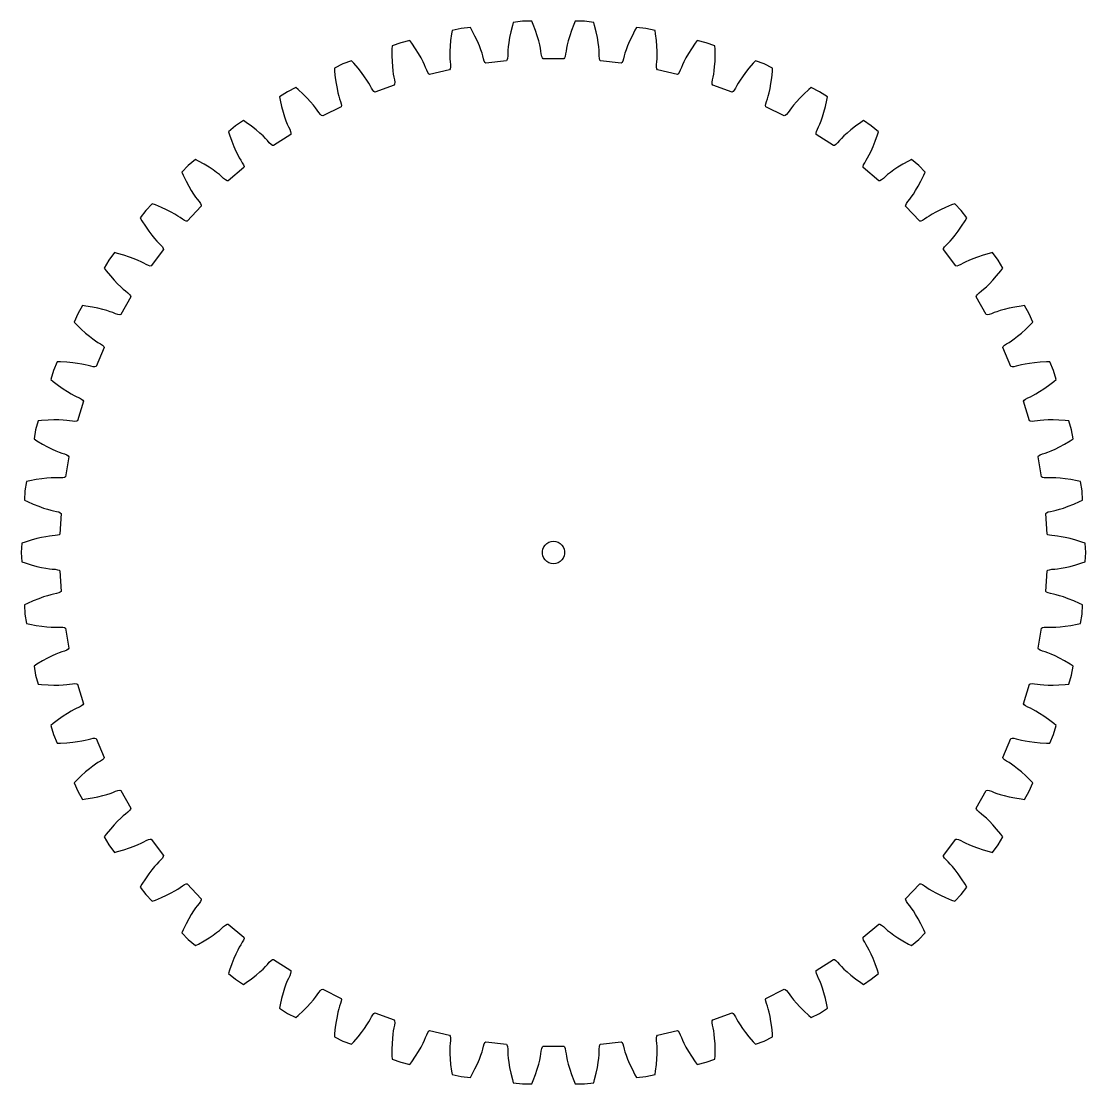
# Model space of a CAD drawing. Extents: x 0 to 143, y 0 to 142.
import ezdxf

# ---------------------------------------------------------------- set-up
doc = ezdxf.new("R2010")
doc.units = 0

msp = doc.modelspace()

# ---------------------------------------------------------------- linework, layer by layer
for p, q in [((58.92, 141.4), (57.71, 141.11)), ((60.16, 141.54), (58.92, 141.4)), ((60.38, 141.15), (60.16, 141.54)), ((65.79, 141.78), (65.58, 140.94)), ((65.92, 142.22), (65.79, 141.78)), ((67.16, 142.36), (65.92, 142.22)), ((68.4, 142.36), (67.16, 142.36)), ((68.58, 141.95), (68.4, 142.36)), ((68.89, 141.13), (68.58, 141.95)), ((74.02, 141.95), (73.71, 141.13)), ((74.2, 142.36), (74.02, 141.95)), ((75.45, 142.36), (74.2, 142.36)), ((76.69, 142.22), (75.45, 142.36)), ((76.81, 141.78), (76.69, 142.22)), ((77.03, 140.94), (76.81, 141.78)), ((82.44, 141.54), (82.22, 141.15)), ((83.68, 141.4), (82.44, 141.54)), ((84.9, 141.11), (83.68, 141.4)), ((52.07, 139.77), (50.85, 139.49)), ((52.33, 139.41), (52.07, 139.77)), ((57.52, 139.8), (57.45, 139.03)), ((57.63, 140.67), (57.52, 139.8)), ((57.71, 141.11), (57.63, 140.67)), ((60.78, 140.38), (60.38, 141.15)), ((61.11, 139.68), (60.78, 140.38)), ((65.42, 140.18), (65.31, 139.52)), ((65.58, 140.94), (65.42, 140.18)), ((69.13, 140.4), (68.89, 141.13)), ((69.32, 139.75), (69.13, 140.4)), ((69.46, 139.2), (69.32, 139.75)), ((73.28, 139.75), (73.14, 139.2)), ((73.47, 140.4), (73.28, 139.75)), ((73.71, 141.13), (73.47, 140.4)), ((77.18, 140.18), (77.03, 140.94)), ((77.3, 139.52), (77.18, 140.18)), ((81.82, 140.38), (81.49, 139.68)), ((82.22, 141.15), (81.82, 140.38)), ((84.97, 140.67), (84.9, 141.11)), ((85.08, 139.8), (84.97, 140.67)), ((85.15, 139.03), (85.08, 139.8)), ((90.54, 139.77), (90.27, 139.41)), ((91.75, 139.49), (90.54, 139.77)), ((49.66, 138.61), (49.65, 137.74)), ((49.68, 139.06), (49.66, 138.61)), ((50.85, 139.49), (49.68, 139.06)), ((52.82, 138.69), (52.33, 139.41)), ((53.23, 138.03), (52.82, 138.69)), ((57.45, 139.03), (57.41, 138.36)), ((57.41, 138.36), (57.41, 137.79)), ((61.37, 139.06), (61.11, 139.68)), ((61.58, 138.52), (61.37, 139.06)), ((61.73, 138.08), (61.58, 138.52)), ((65.19, 138.48), (65.17, 138.11)), ((65.23, 138.95), (65.19, 138.48)), ((65.31, 139.52), (65.23, 138.95)), ((69.56, 138.74), (69.46, 139.2)), ((69.62, 138.37), (69.56, 138.74)), ((69.67, 137.98), (69.62, 138.37)), ((72.98, 138.37), (72.93, 137.98)), ((73.05, 138.74), (72.98, 138.37)), ((73.14, 139.2), (73.05, 138.74)), ((77.37, 138.95), (77.3, 139.52)), ((77.41, 138.48), (77.37, 138.95)), ((77.43, 138.11), (77.41, 138.48)), ((81.03, 138.52), (80.88, 138.08)), ((81.23, 139.06), (81.03, 138.52)), ((81.49, 139.68), (81.23, 139.06)), ((85.19, 138.36), (85.15, 139.03)), ((85.2, 137.79), (85.19, 138.36)), ((89.78, 138.69), (89.37, 138.03)), ((90.27, 139.41), (89.78, 138.69)), ((92.92, 139.06), (91.75, 139.49)), ((92.95, 138.61), (92.92, 139.06)), ((92.96, 137.74), (92.95, 138.61)), ((44.23, 137.08), (43.06, 136.65)), ((44.54, 136.75), (44.23, 137.08)), ((49.65, 137.74), (49.67, 136.96)), ((49.67, 136.96), (49.71, 136.29)), ((53.56, 137.45), (53.23, 138.03)), ((53.82, 136.94), (53.56, 137.45)), ((54.02, 136.51), (53.82, 136.94)), ((57.41, 137.79), (57.42, 137.32)), ((57.42, 137.32), (57.44, 136.95)), ((57.44, 136.95), (57.48, 136.56)), ((61.83, 137.72), (61.73, 138.08)), ((61.93, 137.34), (61.83, 137.72)), ((62.03, 137.03), (61.93, 137.34)), ((62.14, 136.83), (62.03, 137.03)), ((64.99, 137.05), (62.25, 136.73)), ((65.07, 137.17), (64.99, 137.05)), ((65.14, 137.39), (65.07, 137.17)), ((65.17, 137.72), (65.14, 137.39)), ((65.17, 138.11), (65.17, 137.72)), ((69.74, 137.66), (69.67, 137.98)), ((69.83, 137.45), (69.74, 137.66)), ((69.93, 137.34), (69.83, 137.45)), ((72.68, 137.34), (69.93, 137.34)), ((72.78, 137.45), (72.68, 137.34)), ((72.86, 137.66), (72.78, 137.45)), ((72.93, 137.98), (72.86, 137.66)), ((77.44, 137.72), (77.43, 138.11)), ((77.47, 137.39), (77.44, 137.72)), ((77.53, 137.17), (77.47, 137.39)), ((77.62, 137.05), (77.53, 137.17)), ((80.35, 136.73), (77.62, 137.05)), ((80.57, 137.03), (80.46, 136.83)), ((80.68, 137.34), (80.57, 137.03)), ((80.77, 137.72), (80.68, 137.34)), ((80.88, 138.08), (80.77, 137.72)), ((85.12, 136.56), (85.16, 136.95)), ((85.16, 136.95), (85.18, 137.32)), ((85.18, 137.32), (85.2, 137.79)), ((88.78, 136.94), (88.58, 136.51)), ((89.04, 137.45), (88.78, 136.94)), ((89.37, 138.03), (89.04, 137.45)), ((92.89, 136.29), (92.94, 136.96)), ((92.94, 136.96), (92.96, 137.74)), ((98.37, 137.08), (98.06, 136.75)), ((99.54, 136.65), (98.37, 137.08)), ((43.06, 136.65), (41.95, 136.09)), ((41.95, 136.09), (41.97, 135.64)), ((41.97, 135.64), (42.07, 134.77)), ((45.11, 136.09), (44.54, 136.75)), ((45.59, 135.48), (45.11, 136.09)), ((45.99, 134.94), (45.59, 135.48)), ((49.71, 136.29), (49.77, 135.73)), ((49.77, 135.73), (49.84, 135.26)), ((54.17, 136.17), (54.02, 136.51)), ((54.31, 135.8), (54.17, 136.17)), ((54.45, 135.51), (54.31, 135.8)), ((54.59, 135.32), (54.45, 135.51)), ((57.38, 135.87), (54.71, 135.24)), ((57.45, 136), (57.38, 135.87)), ((57.49, 136.23), (57.45, 136)), ((57.48, 136.56), (57.49, 136.23)), ((62.25, 136.73), (62.14, 136.83)), ((80.46, 136.83), (80.35, 136.73)), ((85.11, 136.23), (85.12, 136.56)), ((85.15, 136), (85.11, 136.23)), ((85.22, 135.87), (85.15, 136)), ((87.9, 135.24), (85.22, 135.87)), ((88.15, 135.51), (88.02, 135.32)), ((88.29, 135.8), (88.15, 135.51)), ((88.43, 136.17), (88.29, 135.8)), ((88.58, 136.51), (88.43, 136.17)), ((92.77, 135.26), (92.83, 135.73)), ((92.83, 135.73), (92.89, 136.29)), ((97.01, 135.48), (96.61, 134.94)), ((97.49, 136.09), (97.01, 135.48)), ((98.06, 136.75), (97.49, 136.09)), ((100.66, 136.09), (99.54, 136.65)), ((100.54, 134.77), (100.63, 135.64)), ((100.63, 135.64), (100.66, 136.09)), ((42.07, 134.77), (42.17, 134.01)), ((46.31, 134.47), (45.99, 134.94)), ((46.56, 134.07), (46.31, 134.47)), ((46.74, 133.74), (46.56, 134.07)), ((49.84, 135.26), (49.9, 134.89)), ((49.9, 134.89), (49.99, 134.51)), ((49.99, 134.51), (50.03, 134.19)), ((50.03, 134.19), (50.02, 133.95)), ((54.71, 135.24), (54.59, 135.32)), ((88.02, 135.32), (87.9, 135.24)), ((92.57, 134.19), (92.61, 134.51)), ((92.58, 133.95), (92.57, 134.19)), ((92.61, 134.51), (92.7, 134.89)), ((92.7, 134.89), (92.77, 135.26)), ((96.05, 134.07), (95.86, 133.74)), ((96.29, 134.47), (96.05, 134.07)), ((96.61, 134.94), (96.29, 134.47)), ((100.43, 134.01), (100.54, 134.77)), ((35.65, 132.93), (34.61, 132.24)), ((36.77, 133.49), (35.65, 132.93)), ((37.11, 133.2), (36.77, 133.49)), ((37.75, 132.61), (37.11, 133.2)), ((42.17, 134.01), (42.3, 133.35)), ((42.3, 133.35), (42.42, 132.79)), ((42.42, 132.79), (42.54, 132.33)), ((46.92, 133.39), (46.74, 133.74)), ((47.1, 133.12), (46.92, 133.39)), ((47.25, 132.95), (47.1, 133.12)), ((47.38, 132.88), (47.25, 132.95)), ((49.97, 133.82), (47.38, 132.88)), ((50.02, 133.95), (49.97, 133.82)), ((92.64, 133.82), (92.58, 133.95)), ((95.22, 132.88), (92.64, 133.82)), ((95.35, 132.95), (95.22, 132.88)), ((95.51, 133.12), (95.35, 132.95)), ((95.68, 133.39), (95.51, 133.12)), ((95.86, 133.74), (95.68, 133.39)), ((100.06, 132.33), (100.18, 132.79)), ((100.18, 132.79), (100.31, 133.35)), ((100.31, 133.35), (100.43, 134.01)), ((105.49, 133.2), (104.85, 132.61)), ((105.84, 133.49), (105.49, 133.2)), ((106.95, 132.93), (105.84, 133.49)), ((107.99, 132.24), (106.95, 132.93)), ((34.61, 132.24), (34.69, 131.8)), ((34.69, 131.8), (34.88, 130.95)), ((38.3, 132.06), (37.75, 132.61)), ((38.76, 131.57), (38.3, 132.06)), ((39.13, 131.14), (38.76, 131.57)), ((42.54, 132.33), (42.65, 131.98)), ((42.65, 131.98), (42.78, 131.61)), ((42.78, 131.61), (42.86, 131.29)), ((42.86, 131.29), (42.88, 131.06)), ((99.72, 131.06), (99.74, 131.29)), ((99.74, 131.29), (99.82, 131.61)), ((99.82, 131.61), (99.95, 131.98)), ((99.95, 131.98), (100.06, 132.33)), ((103.85, 131.57), (103.47, 131.14)), ((104.3, 132.06), (103.85, 131.57)), ((104.85, 132.61), (104.3, 132.06)), ((107.72, 130.95), (107.91, 131.8)), ((107.91, 131.8), (107.99, 132.24)), ((34.88, 130.95), (35.08, 130.2)), ((35.08, 130.2), (35.28, 129.56)), ((39.42, 130.77), (39.13, 131.14)), ((39.64, 130.47), (39.42, 130.77)), ((39.86, 130.14), (39.64, 130.47)), ((40.07, 129.89), (39.86, 130.14)), ((40.24, 129.74), (40.07, 129.89)), ((42.84, 130.92), (40.38, 129.68)), ((42.88, 131.06), (42.84, 130.92)), ((99.76, 130.92), (99.72, 131.06)), ((102.22, 129.68), (99.76, 130.92)), ((102.53, 129.89), (102.36, 129.74)), ((102.74, 130.14), (102.53, 129.89)), ((102.96, 130.47), (102.74, 130.14)), ((103.18, 130.77), (102.96, 130.47)), ((103.47, 131.14), (103.18, 130.77)), ((107.33, 129.56), (107.52, 130.2)), ((107.52, 130.2), (107.72, 130.95)), ((28.72, 128.37), (27.77, 127.57)), ((29.77, 129.06), (28.72, 128.37)), ((30.14, 128.81), (29.77, 129.06)), ((30.85, 128.3), (30.14, 128.81)), ((35.28, 129.56), (35.46, 129.02)), ((35.46, 129.02), (35.64, 128.58)), ((35.64, 128.58), (35.79, 128.24)), ((40.38, 129.68), (40.24, 129.74)), ((102.36, 129.74), (102.22, 129.68)), ((106.82, 128.24), (106.97, 128.58)), ((106.97, 128.58), (107.14, 129.02)), ((107.14, 129.02), (107.33, 129.56)), ((112.46, 128.81), (111.75, 128.3)), ((112.84, 129.06), (112.46, 128.81)), ((113.88, 128.37), (112.84, 129.06)), ((114.84, 127.57), (113.88, 128.37)), ((27.77, 127.57), (27.9, 127.14)), ((27.9, 127.14), (28.19, 126.32)), ((31.46, 127.82), (30.85, 128.3)), ((31.97, 127.38), (31.46, 127.82)), ((32.39, 127), (31.97, 127.38)), ((32.72, 126.66), (32.39, 127)), ((36.1, 127.21), (33.8, 125.7)), ((35.79, 128.24), (35.96, 127.89)), ((35.96, 127.89), (36.08, 127.58)), ((36.08, 127.58), (36.12, 127.35)), ((36.12, 127.35), (36.1, 127.21)), ((106.48, 127.35), (106.53, 127.58)), ((106.51, 127.21), (106.48, 127.35)), ((108.81, 125.7), (106.51, 127.21)), ((106.53, 127.58), (106.65, 127.89)), ((106.65, 127.89), (106.82, 128.24)), ((110.22, 127), (109.88, 126.66)), ((110.64, 127.38), (110.22, 127)), ((111.15, 127.82), (110.64, 127.38)), ((111.75, 128.3), (111.15, 127.82)), ((114.41, 126.32), (114.7, 127.14)), ((114.7, 127.14), (114.84, 127.57)), ((28.19, 126.32), (28.47, 125.6)), ((28.47, 125.6), (28.74, 124.98)), ((32.97, 126.39), (32.72, 126.66)), ((33.23, 126.09), (32.97, 126.39)), ((33.47, 125.87), (33.23, 126.09)), ((33.66, 125.73), (33.47, 125.87)), ((33.8, 125.7), (33.66, 125.73)), ((108.95, 125.73), (108.81, 125.7)), ((109.14, 125.87), (108.95, 125.73)), ((109.37, 126.09), (109.14, 125.87)), ((109.63, 126.39), (109.37, 126.09)), ((109.88, 126.66), (109.63, 126.39)), ((113.86, 124.98), (114.13, 125.6)), ((114.13, 125.6), (114.41, 126.32)), ((28.74, 124.98), (28.99, 124.47)), ((28.99, 124.47), (29.21, 124.05)), ((113.39, 124.05), (113.61, 124.47)), ((113.61, 124.47), (113.86, 124.98)), ((22.37, 123.04), (21.52, 122.14)), ((23.33, 123.85), (22.37, 123.04)), ((23.73, 123.64), (23.33, 123.85)), ((24.49, 123.21), (23.73, 123.64)), ((25.15, 122.81), (24.49, 123.21)), ((25.71, 122.44), (25.15, 122.81)), ((29.83, 122.75), (27.72, 120.98)), ((29.21, 124.05), (29.4, 123.73)), ((29.4, 123.73), (29.61, 123.4)), ((29.61, 123.4), (29.77, 123.11)), ((29.77, 123.11), (29.84, 122.89)), ((29.84, 122.89), (29.83, 122.75)), ((112.77, 122.89), (112.84, 123.11)), ((112.77, 122.75), (112.77, 122.89)), ((114.88, 120.98), (112.77, 122.75)), ((112.84, 123.11), (112.99, 123.4)), ((112.99, 123.4), (113.2, 123.73)), ((113.2, 123.73), (113.39, 124.05)), ((117.45, 122.81), (116.89, 122.44)), ((118.11, 123.21), (117.45, 122.81)), ((118.87, 123.64), (118.11, 123.21)), ((119.28, 123.85), (118.87, 123.64)), ((120.23, 123.04), (119.28, 123.85)), ((121.09, 122.14), (120.23, 123.04)), ((21.52, 122.14), (21.7, 121.72)), ((21.7, 121.72), (22.08, 120.94)), ((26.17, 122.1), (25.71, 122.44)), ((26.54, 121.81), (26.17, 122.1)), ((26.82, 121.57), (26.54, 121.81)), ((27.11, 121.3), (26.82, 121.57)), ((27.37, 121.1), (27.11, 121.3)), ((115.49, 121.3), (115.23, 121.1)), ((115.78, 121.57), (115.49, 121.3)), ((116.06, 121.81), (115.78, 121.57)), ((116.43, 122.1), (116.06, 121.81)), ((116.89, 122.44), (116.43, 122.1)), ((120.52, 120.94), (120.91, 121.72)), ((120.91, 121.72), (121.09, 122.14)), ((22.08, 120.94), (22.44, 120.26)), ((22.44, 120.26), (22.78, 119.68)), ((27.58, 121), (27.37, 121.1)), ((27.72, 120.98), (27.58, 121)), ((115.03, 121), (114.88, 120.98)), ((115.23, 121.1), (115.03, 121)), ((119.82, 119.68), (120.16, 120.26)), ((120.16, 120.26), (120.52, 120.94)), ((22.78, 119.68), (23.09, 119.2)), ((23.09, 119.2), (23.36, 118.81)), ((23.36, 118.81), (23.58, 118.51)), ((23.58, 118.51), (23.83, 118.21)), ((118.77, 118.21), (119.02, 118.51)), ((119.02, 118.51), (119.24, 118.81)), ((119.24, 118.81), (119.51, 119.2)), ((119.51, 119.2), (119.82, 119.68)), ((16.68, 117.01), (15.94, 116.01)), ((17.54, 117.92), (16.68, 117.01)), ((17.96, 117.76), (17.54, 117.92)), ((18.77, 117.43), (17.96, 117.76)), ((19.47, 117.1), (18.77, 117.43)), ((20.07, 116.8), (19.47, 117.1)), ((24.12, 117.58), (22.24, 115.58)), ((23.83, 118.21), (24.02, 117.94)), ((24.02, 117.94), (24.11, 117.73)), ((24.11, 117.73), (24.12, 117.58)), ((118.48, 117.58), (118.49, 117.73)), ((120.37, 115.58), (118.48, 117.58)), ((118.49, 117.73), (118.58, 117.94)), ((118.58, 117.94), (118.77, 118.21)), ((123.14, 117.1), (122.54, 116.8)), ((123.84, 117.43), (123.14, 117.1)), ((124.64, 117.76), (123.84, 117.43)), ((125.07, 117.92), (124.64, 117.76)), ((125.92, 117.01), (125.07, 117.92)), ((126.67, 116.01), (125.92, 117.01)), ((15.94, 116.01), (16.17, 115.62)), ((16.17, 115.62), (16.64, 114.89)), ((20.56, 116.52), (20.07, 116.8)), ((20.97, 116.27), (20.56, 116.52)), ((21.27, 116.07), (20.97, 116.27)), ((21.59, 115.83), (21.27, 116.07)), ((21.87, 115.67), (21.59, 115.83)), ((22.09, 115.58), (21.87, 115.67)), ((22.24, 115.58), (22.09, 115.58)), ((120.51, 115.58), (120.37, 115.58)), ((120.73, 115.67), (120.51, 115.58)), ((121.01, 115.83), (120.73, 115.67)), ((121.33, 116.07), (121.01, 115.83)), ((121.64, 116.27), (121.33, 116.07)), ((122.04, 116.52), (121.64, 116.27)), ((122.54, 116.8), (122.04, 116.52)), ((125.97, 114.89), (126.44, 115.62)), ((126.44, 115.62), (126.67, 116.01)), ((16.64, 114.89), (17.08, 114.25)), ((17.08, 114.25), (17.48, 113.72)), ((125.12, 113.72), (125.53, 114.25)), ((125.53, 114.25), (125.97, 114.89)), ((17.48, 113.72), (17.84, 113.27)), ((17.84, 113.27), (18.16, 112.92)), ((18.16, 112.92), (18.41, 112.65)), ((124.19, 112.65), (124.45, 112.92)), ((124.45, 112.92), (124.76, 113.27)), ((124.76, 113.27), (125.12, 113.72)), ((12.47, 111.36), (11.73, 110.36)), ((12.91, 111.26), (12.47, 111.36)), ((13.75, 111.02), (12.91, 111.26)), ((19.06, 111.79), (17.41, 109.58)), ((18.41, 112.65), (18.69, 112.38)), ((18.69, 112.38), (18.91, 112.13)), ((18.91, 112.13), (19.03, 111.93)), ((19.03, 111.93), (19.06, 111.79)), ((123.55, 111.79), (123.57, 111.93)), ((125.19, 109.58), (123.55, 111.79)), ((123.57, 111.93), (123.69, 112.13)), ((123.69, 112.13), (123.91, 112.38)), ((123.91, 112.38), (124.19, 112.65)), ((129.69, 111.26), (128.85, 111.02)), ((130.13, 111.36), (129.69, 111.26)), ((130.87, 110.36), (130.13, 111.36)), ((11.73, 110.36), (11.11, 109.28)), ((14.49, 110.77), (13.75, 111.02)), ((15.12, 110.54), (14.49, 110.77)), ((15.64, 110.32), (15.12, 110.54)), ((16.07, 110.12), (15.64, 110.32)), ((16.4, 109.95), (16.07, 110.12)), ((16.75, 109.76), (16.4, 109.95)), ((126.2, 109.95), (125.86, 109.76)), ((126.53, 110.12), (126.2, 109.95)), ((126.96, 110.32), (126.53, 110.12)), ((127.49, 110.54), (126.96, 110.32)), ((128.12, 110.77), (127.49, 110.54)), ((128.85, 111.02), (128.12, 110.77)), ((131.5, 109.28), (130.87, 110.36)), ((11.11, 109.28), (11.38, 108.92)), ((11.38, 108.92), (11.93, 108.24)), ((17.04, 109.63), (16.75, 109.76)), ((17.27, 109.57), (17.04, 109.63)), ((17.41, 109.58), (17.27, 109.57)), ((125.33, 109.57), (125.19, 109.58)), ((125.56, 109.63), (125.33, 109.57)), ((125.86, 109.76), (125.56, 109.63)), ((130.67, 108.24), (131.22, 108.92)), ((131.22, 108.92), (131.5, 109.28)), ((11.93, 108.24), (12.44, 107.67)), ((12.44, 107.67), (12.91, 107.18)), ((12.91, 107.18), (13.32, 106.78)), ((129.29, 106.78), (129.7, 107.18)), ((129.7, 107.18), (130.16, 107.67)), ((130.16, 107.67), (130.67, 108.24)), ((13.32, 106.78), (13.67, 106.47)), ((13.67, 106.47), (13.95, 106.23)), ((13.95, 106.23), (14.27, 105.99)), ((14.27, 105.99), (14.51, 105.77)), ((14.51, 105.77), (14.65, 105.59)), ((14.65, 105.59), (14.69, 105.45)), ((127.91, 105.45), (127.95, 105.59)), ((127.95, 105.59), (128.09, 105.77)), ((128.09, 105.77), (128.34, 105.99)), ((128.34, 105.99), (128.65, 106.23)), ((128.65, 106.23), (128.93, 106.47)), ((128.93, 106.47), (129.29, 106.78)), ((8.21, 104.26), (7.58, 103.18)), ((8.66, 104.21), (8.21, 104.26)), ((9.52, 104.07), (8.66, 104.21)), ((14.69, 105.45), (13.32, 103.07)), ((129.28, 103.07), (127.91, 105.45)), ((133.95, 104.21), (133.09, 104.07)), ((134.39, 104.26), (133.95, 104.21)), ((135.02, 103.18), (134.39, 104.26)), ((7.58, 103.18), (7.09, 102.04)), ((10.27, 103.91), (9.52, 104.07)), ((10.93, 103.75), (10.27, 103.91)), ((11.48, 103.59), (10.93, 103.75)), ((11.92, 103.45), (11.48, 103.59)), ((12.27, 103.32), (11.92, 103.45)), ((12.64, 103.17), (12.27, 103.32)), ((12.95, 103.07), (12.64, 103.17)), ((13.18, 103.04), (12.95, 103.07)), ((13.32, 103.07), (13.18, 103.04)), ((129.43, 103.04), (129.28, 103.07)), ((129.66, 103.07), (129.43, 103.04)), ((129.97, 103.17), (129.66, 103.07)), ((130.33, 103.32), (129.97, 103.17)), ((130.68, 103.45), (130.33, 103.32)), ((131.13, 103.59), (130.68, 103.45)), ((131.68, 103.75), (131.13, 103.59)), ((132.33, 103.91), (131.68, 103.75)), ((133.09, 104.07), (132.33, 103.91)), ((135.51, 102.04), (135.02, 103.18)), ((7.09, 102.04), (7.4, 101.71)), ((7.4, 101.71), (8.03, 101.1)), ((134.57, 101.1), (135.2, 101.71)), ((135.2, 101.71), (135.51, 102.04)), ((8.03, 101.1), (8.6, 100.59)), ((8.6, 100.59), (9.12, 100.16)), ((9.12, 100.16), (9.58, 99.81)), ((133.03, 99.81), (133.48, 100.16)), ((133.48, 100.16), (134, 100.59)), ((134, 100.59), (134.57, 101.1)), ((9.58, 99.81), (9.96, 99.54)), ((9.96, 99.54), (10.27, 99.34)), ((11.1, 98.65), (10.01, 96.12)), ((10.27, 99.34), (10.61, 99.14)), ((10.61, 99.14), (10.88, 98.95)), ((10.88, 98.95), (11.04, 98.78)), ((11.04, 98.78), (11.1, 98.65)), ((131.5, 98.65), (131.56, 98.78)), ((132.59, 96.12), (131.5, 98.65)), ((131.56, 98.78), (131.73, 98.95)), ((131.73, 98.95), (131.99, 99.14)), ((131.99, 99.14), (132.33, 99.34)), ((132.33, 99.34), (132.64, 99.54)), ((132.64, 99.54), (133.03, 99.81)), ((4.3, 95.57), (3.94, 94.37)), ((4.79, 96.71), (4.3, 95.57)), ((5.25, 96.71), (4.79, 96.71)), ((6.12, 96.67), (5.25, 96.71)), ((6.89, 96.61), (6.12, 96.67)), ((7.55, 96.52), (6.89, 96.61)), ((8.12, 96.43), (7.55, 96.52)), ((8.58, 96.34), (8.12, 96.43)), ((8.94, 96.25), (8.58, 96.34)), ((9.32, 96.14), (8.94, 96.25)), ((9.64, 96.08), (9.32, 96.14)), ((9.87, 96.07), (9.64, 96.08)), ((10.01, 96.12), (9.87, 96.07)), ((132.73, 96.07), (132.59, 96.12)), ((132.96, 96.08), (132.73, 96.07)), ((133.28, 96.14), (132.96, 96.08)), ((133.66, 96.25), (133.28, 96.14)), ((134.02, 96.34), (133.66, 96.25)), ((134.48, 96.43), (134.02, 96.34)), ((135.05, 96.52), (134.48, 96.43)), ((135.72, 96.61), (135.05, 96.52)), ((136.48, 96.67), (135.72, 96.61)), ((137.36, 96.71), (136.48, 96.67)), ((137.81, 96.71), (137.36, 96.71)), ((138.3, 95.57), (137.81, 96.71)), ((138.66, 94.37), (138.3, 95.57)), ((3.94, 94.37), (4.29, 94.08)), ((138.31, 94.08), (138.66, 94.37)), ((4.29, 94.08), (4.98, 93.55)), ((4.98, 93.55), (5.62, 93.11)), ((5.62, 93.11), (6.18, 92.74)), ((6.18, 92.74), (6.67, 92.45)), ((135.93, 92.45), (136.42, 92.74)), ((136.42, 92.74), (136.99, 93.11)), ((136.99, 93.11), (137.62, 93.55)), ((137.62, 93.55), (138.31, 94.08)), ((6.67, 92.45), (7.08, 92.23)), ((7.08, 92.23), (7.42, 92.06)), ((7.42, 92.06), (7.78, 91.9)), ((8.32, 91.47), (7.53, 88.84)), ((7.78, 91.9), (8.06, 91.74)), ((8.06, 91.74), (8.24, 91.6)), ((8.24, 91.6), (8.32, 91.47)), ((134.29, 91.47), (134.36, 91.6)), ((135.08, 88.84), (134.29, 91.47)), ((134.36, 91.6), (134.54, 91.74)), ((134.54, 91.74), (134.83, 91.9)), ((134.83, 91.9), (135.19, 92.06)), ((135.19, 92.06), (135.52, 92.23)), ((135.52, 92.23), (135.93, 92.45)), ((2.28, 88.82), (1.92, 87.62)), ((2.73, 88.87), (2.28, 88.82)), ((3.6, 88.93), (2.73, 88.87)), ((4.37, 88.96), (3.6, 88.93)), ((5.04, 88.95), (4.37, 88.96)), ((5.61, 88.92), (5.04, 88.95)), ((6.08, 88.88), (5.61, 88.92)), ((6.45, 88.84), (6.08, 88.88)), ((6.84, 88.78), (6.45, 88.84)), ((7.17, 88.75), (6.84, 88.78)), ((7.4, 88.77), (7.17, 88.75)), ((7.53, 88.84), (7.4, 88.77)), ((135.21, 88.77), (135.08, 88.84)), ((135.44, 88.75), (135.21, 88.77)), ((135.76, 88.78), (135.44, 88.75)), ((136.15, 88.84), (135.76, 88.78)), ((136.52, 88.88), (136.15, 88.84)), ((136.99, 88.92), (136.52, 88.88)), ((137.56, 88.95), (136.99, 88.92)), ((138.23, 88.96), (137.56, 88.95)), ((139, 88.93), (138.23, 88.96)), ((139.87, 88.87), (139, 88.93)), ((140.32, 88.82), (139.87, 88.87)), ((140.68, 87.62), (140.32, 88.82)), ((1.92, 87.62), (1.71, 86.4)), ((140.9, 86.4), (140.68, 87.62)), ((1.71, 86.4), (2.08, 86.15)), ((2.08, 86.15), (2.83, 85.7)), ((2.83, 85.7), (3.51, 85.34)), ((139.09, 85.34), (139.77, 85.7)), ((139.77, 85.7), (140.52, 86.15)), ((140.52, 86.15), (140.9, 86.4)), ((3.51, 85.34), (4.12, 85.04)), ((4.12, 85.04), (4.64, 84.8)), ((4.64, 84.8), (5.08, 84.63)), ((5.08, 84.63), (5.42, 84.51)), ((5.42, 84.51), (5.8, 84.39)), ((5.8, 84.39), (6.1, 84.26)), ((6.1, 84.26), (6.3, 84.14)), ((6.3, 84.14), (6.39, 84.02)), ((136.22, 84.02), (136.3, 84.14)), ((136.3, 84.14), (136.5, 84.26)), ((136.5, 84.26), (136.8, 84.39)), ((136.8, 84.39), (137.18, 84.51)), ((137.18, 84.51), (137.53, 84.63)), ((137.53, 84.63), (137.97, 84.8)), ((137.97, 84.8), (138.49, 85.04)), ((138.49, 85.04), (139.09, 85.34)), ((6.39, 84.02), (5.91, 81.31)), ((136.69, 81.31), (136.22, 84.02)), ((5.91, 81.31), (5.79, 81.24)), ((136.82, 81.24), (136.69, 81.31)), ((0.7, 80.69), (0.48, 79.46)), ((1.14, 80.79), (0.7, 80.69)), ((2, 80.95), (1.14, 80.79)), ((2.76, 81.06), (2, 80.95)), ((3.43, 81.14), (2.76, 81.06)), ((4, 81.18), (3.43, 81.14)), ((4.47, 81.19), (4, 81.18)), ((4.84, 81.19), (4.47, 81.19)), ((5.23, 81.17), (4.84, 81.19)), ((5.56, 81.19), (5.23, 81.17)), ((5.79, 81.24), (5.56, 81.19)), ((137.04, 81.19), (136.82, 81.24)), ((137.37, 81.17), (137.04, 81.19)), ((137.76, 81.19), (137.37, 81.17)), ((138.13, 81.19), (137.76, 81.19)), ((138.6, 81.18), (138.13, 81.19)), ((139.17, 81.14), (138.6, 81.18)), ((139.84, 81.06), (139.17, 81.14)), ((140.61, 80.95), (139.84, 81.06)), ((141.46, 80.79), (140.61, 80.95)), ((141.9, 80.69), (141.46, 80.79)), ((142.12, 79.46), (141.9, 80.69)), ((0.48, 79.46), (0.41, 78.21)), ((142.19, 78.21), (142.12, 79.46)), ((0.41, 78.21), (0.81, 78.01)), ((0.81, 78.01), (1.61, 77.66)), ((1.61, 77.66), (2.33, 77.37)), ((2.33, 77.37), (2.96, 77.14)), ((2.96, 77.14), (3.51, 76.97)), ((139.1, 76.97), (139.64, 77.14)), ((139.64, 77.14), (140.27, 77.37)), ((140.27, 77.37), (140.99, 77.66)), ((140.99, 77.66), (141.79, 78.01)), ((141.79, 78.01), (142.19, 78.21)), ((3.51, 76.97), (3.96, 76.85)), ((3.96, 76.85), (4.32, 76.77)), ((4.32, 76.77), (4.71, 76.69)), ((4.71, 76.69), (5.03, 76.61)), ((5.03, 76.61), (5.23, 76.51)), ((5.33, 76.4), (5.17, 73.65)), ((5.23, 76.51), (5.33, 76.4)), ((137.27, 76.4), (137.37, 76.51)), ((137.43, 73.65), (137.27, 76.4)), ((137.37, 76.51), (137.58, 76.61)), ((137.58, 76.61), (137.89, 76.69)), ((137.89, 76.69), (138.28, 76.77)), ((138.28, 76.77), (138.64, 76.85)), ((138.64, 76.85), (139.1, 76.97)), ((1.33, 72.84), (0.5, 72.58)), ((2.08, 73.04), (1.33, 72.84)), ((2.73, 73.19), (2.08, 73.04)), ((3.29, 73.3), (2.73, 73.19)), ((3.76, 73.37), (3.29, 73.3)), ((4.13, 73.41), (3.76, 73.37)), ((4.52, 73.44), (4.13, 73.41)), ((4.84, 73.49), (4.52, 73.44)), ((5.06, 73.56), (4.84, 73.49)), ((5.17, 73.65), (5.06, 73.56)), ((137.54, 73.56), (137.43, 73.65)), ((137.76, 73.49), (137.54, 73.56)), ((138.08, 73.44), (137.76, 73.49)), ((138.48, 73.41), (138.08, 73.44)), ((138.84, 73.37), (138.48, 73.41)), ((139.31, 73.3), (138.84, 73.37)), ((139.87, 73.19), (139.31, 73.3)), ((140.53, 73.04), (139.87, 73.19)), ((141.27, 72.84), (140.53, 73.04)), ((142.1, 72.58), (141.27, 72.84)), ((0.07, 72.43), (0, 71.18)), ((0.5, 72.58), (0.07, 72.43)), ((69.81, 71.34), (69.87, 71.64)), ((69.81, 71.02), (69.81, 71.34)), ((69.87, 71.64), (70, 71.93)), ((70, 71.93), (70.19, 72.18)), ((70.19, 72.18), (70.42, 72.39)), ((70.42, 72.39), (70.69, 72.55)), ((70.69, 72.55), (70.99, 72.65)), ((70.99, 72.65), (71.3, 72.68)), ((71.3, 72.68), (71.61, 72.65)), ((71.61, 72.65), (71.91, 72.55)), ((71.91, 72.55), (72.18, 72.39)), ((72.18, 72.39), (72.42, 72.18)), ((72.42, 72.18), (72.6, 71.93)), ((72.6, 71.93), (72.73, 71.64)), ((72.73, 71.64), (72.79, 71.34)), ((72.79, 71.34), (72.79, 71.02)), ((142.53, 72.43), (142.1, 72.58)), ((142.6, 71.18), (142.53, 72.43)), ((0, 71.18), (0.07, 69.94)), ((0.07, 69.94), (0.5, 69.78)), ((69.87, 70.72), (69.81, 71.02)), ((70, 70.43), (69.87, 70.72)), ((70.19, 70.18), (70, 70.43)), ((70.42, 69.97), (70.19, 70.18)), ((70.69, 69.81), (70.42, 69.97)), ((72.18, 69.97), (71.91, 69.81)), ((72.42, 70.18), (72.18, 69.97)), ((72.6, 70.43), (72.42, 70.18)), ((72.73, 70.72), (72.6, 70.43)), ((72.79, 71.02), (72.73, 70.72)), ((142.1, 69.78), (142.53, 69.94)), ((142.53, 69.94), (142.6, 71.18)), ((0.5, 69.78), (1.33, 69.52)), ((1.33, 69.52), (2.08, 69.32)), ((2.08, 69.32), (2.73, 69.17)), ((2.73, 69.17), (3.29, 69.06)), ((3.29, 69.06), (3.76, 68.99)), ((3.76, 68.99), (4.13, 68.95)), ((4.13, 68.95), (4.52, 68.93)), ((4.52, 68.93), (4.84, 68.87)), ((4.84, 68.87), (5.06, 68.8)), ((5.06, 68.8), (5.17, 68.71)), ((5.17, 68.71), (5.33, 65.96)), ((70.99, 69.71), (70.69, 69.81)), ((71.3, 69.68), (70.99, 69.71)), ((71.61, 69.71), (71.3, 69.68)), ((71.91, 69.81), (71.61, 69.71)), ((137.27, 65.96), (137.43, 68.71)), ((137.43, 68.71), (137.54, 68.8)), ((137.54, 68.8), (137.76, 68.87)), ((137.76, 68.87), (138.08, 68.93)), ((138.08, 68.93), (138.48, 68.95)), ((138.48, 68.95), (138.84, 68.99)), ((138.84, 68.99), (139.31, 69.06)), ((139.31, 69.06), (139.87, 69.17)), ((139.87, 69.17), (140.53, 69.32)), ((140.53, 69.32), (141.27, 69.52)), ((141.27, 69.52), (142.1, 69.78)), ((4.71, 65.67), (4.32, 65.59)), ((5.03, 65.76), (4.71, 65.67)), ((5.23, 65.86), (5.03, 65.76)), ((5.33, 65.96), (5.23, 65.86)), ((137.37, 65.86), (137.27, 65.96)), ((137.58, 65.76), (137.37, 65.86)), ((137.89, 65.67), (137.58, 65.76)), ((138.28, 65.59), (137.89, 65.67)), ((0.81, 64.35), (0.41, 64.15)), ((1.61, 64.7), (0.81, 64.35)), ((2.33, 64.99), (1.61, 64.7)), ((2.96, 65.22), (2.33, 64.99)), ((3.51, 65.39), (2.96, 65.22)), ((3.96, 65.51), (3.51, 65.39)), ((4.32, 65.59), (3.96, 65.51)), ((138.64, 65.51), (138.28, 65.59)), ((139.1, 65.39), (138.64, 65.51)), ((139.64, 65.22), (139.1, 65.39)), ((140.27, 64.99), (139.64, 65.22)), ((140.99, 64.7), (140.27, 64.99)), ((141.79, 64.35), (140.99, 64.7)), ((142.19, 64.15), (141.79, 64.35)), ((0.41, 64.15), (0.48, 62.9)), ((0.48, 62.9), (0.7, 61.67)), ((141.9, 61.67), (142.12, 62.9)), ((142.12, 62.9), (142.19, 64.15)), ((0.7, 61.67), (1.14, 61.57)), ((1.14, 61.57), (2, 61.41)), ((2, 61.41), (2.76, 61.3)), ((139.84, 61.3), (140.61, 61.41)), ((140.61, 61.41), (141.46, 61.57)), ((141.46, 61.57), (141.9, 61.67)), ((2.76, 61.3), (3.43, 61.22)), ((3.43, 61.22), (4, 61.18)), ((4, 61.18), (4.47, 61.17)), ((4.47, 61.17), (4.84, 61.17)), ((4.84, 61.17), (5.23, 61.19)), ((5.23, 61.19), (5.56, 61.18)), ((5.56, 61.18), (5.79, 61.13)), ((5.79, 61.13), (5.91, 61.05)), ((5.91, 61.05), (6.39, 58.34)), ((136.22, 58.34), (136.69, 61.05)), ((136.69, 61.05), (136.82, 61.13)), ((136.82, 61.13), (137.04, 61.18)), ((137.04, 61.18), (137.37, 61.19)), ((137.37, 61.19), (137.76, 61.17)), ((137.76, 61.17), (138.13, 61.17)), ((138.13, 61.17), (138.6, 61.18)), ((138.6, 61.18), (139.17, 61.22)), ((139.17, 61.22), (139.84, 61.3)), ((4.12, 57.32), (3.51, 57.03)), ((4.64, 57.56), (4.12, 57.32)), ((5.08, 57.73), (4.64, 57.56)), ((5.42, 57.86), (5.08, 57.73)), ((5.8, 57.97), (5.42, 57.86)), ((6.1, 58.1), (5.8, 57.97)), ((6.3, 58.22), (6.1, 58.1)), ((6.39, 58.34), (6.3, 58.22)), ((136.3, 58.22), (136.22, 58.34)), ((136.5, 58.1), (136.3, 58.22)), ((136.8, 57.97), (136.5, 58.1)), ((137.18, 57.86), (136.8, 57.97)), ((137.53, 57.73), (137.18, 57.86)), ((137.97, 57.56), (137.53, 57.73)), ((138.49, 57.32), (137.97, 57.56)), ((139.09, 57.03), (138.49, 57.32)), ((2.08, 56.21), (1.71, 55.97)), ((1.71, 55.97), (1.92, 54.74)), ((2.83, 56.66), (2.08, 56.21)), ((3.51, 57.03), (2.83, 56.66)), ((139.77, 56.66), (139.09, 57.03)), ((140.52, 56.21), (139.77, 56.66)), ((140.9, 55.97), (140.52, 56.21)), ((140.68, 54.74), (140.9, 55.97)), ((1.92, 54.74), (2.28, 53.54)), ((140.32, 53.54), (140.68, 54.74)), ((2.28, 53.54), (2.73, 53.49)), ((2.73, 53.49), (3.6, 53.43)), ((3.6, 53.43), (4.37, 53.41)), ((4.37, 53.41), (5.04, 53.41)), ((5.04, 53.41), (5.61, 53.44)), ((5.61, 53.44), (6.08, 53.48)), ((6.08, 53.48), (6.45, 53.52)), ((6.45, 53.52), (6.84, 53.59)), ((6.84, 53.59), (7.17, 53.61)), ((7.17, 53.61), (7.4, 53.59)), ((7.4, 53.59), (7.53, 53.52)), ((7.53, 53.52), (8.32, 50.89)), ((134.29, 50.89), (135.08, 53.52)), ((135.08, 53.52), (135.21, 53.59)), ((135.21, 53.59), (135.44, 53.61)), ((135.44, 53.61), (135.76, 53.59)), ((135.76, 53.59), (136.15, 53.52)), ((136.15, 53.52), (136.52, 53.48)), ((136.52, 53.48), (136.99, 53.44)), ((136.99, 53.44), (137.56, 53.41)), ((137.56, 53.41), (138.23, 53.41)), ((138.23, 53.41), (139, 53.43)), ((139, 53.43), (139.87, 53.49)), ((139.87, 53.49), (140.32, 53.54)), ((7.08, 50.13), (6.67, 49.91)), ((7.42, 50.3), (7.08, 50.13)), ((7.78, 50.46), (7.42, 50.3)), ((8.06, 50.62), (7.78, 50.46)), ((8.24, 50.76), (8.06, 50.62)), ((8.32, 50.89), (8.24, 50.76)), ((134.36, 50.76), (134.29, 50.89)), ((134.54, 50.62), (134.36, 50.76)), ((134.83, 50.46), (134.54, 50.62)), ((135.19, 50.3), (134.83, 50.46)), ((135.52, 50.13), (135.19, 50.3)), ((135.93, 49.91), (135.52, 50.13)), ((4.98, 48.81), (4.29, 48.28)), ((5.62, 49.25), (4.98, 48.81)), ((6.18, 49.62), (5.62, 49.25)), ((6.67, 49.91), (6.18, 49.62)), ((136.42, 49.62), (135.93, 49.91)), ((136.99, 49.25), (136.42, 49.62)), ((137.62, 48.81), (136.99, 49.25)), ((138.31, 48.28), (137.62, 48.81)), ((4.29, 48.28), (3.94, 47.99)), ((3.94, 47.99), (4.3, 46.79)), ((138.3, 46.79), (138.66, 47.99)), ((138.66, 47.99), (138.31, 48.28)), ((4.3, 46.79), (4.79, 45.65)), ((4.79, 45.65), (5.25, 45.65)), ((5.25, 45.65), (6.12, 45.69)), ((6.12, 45.69), (6.89, 45.76)), ((6.89, 45.76), (7.55, 45.84)), ((7.55, 45.84), (8.12, 45.93)), ((8.12, 45.93), (8.58, 46.03)), ((8.58, 46.03), (8.94, 46.11)), ((8.94, 46.11), (9.32, 46.22)), ((9.32, 46.22), (9.64, 46.28)), ((9.64, 46.28), (9.87, 46.29)), ((9.87, 46.29), (10.01, 46.24)), ((10.01, 46.24), (11.1, 43.71)), ((131.5, 43.71), (132.59, 46.24)), ((132.59, 46.24), (132.73, 46.29)), ((132.73, 46.29), (132.96, 46.28)), ((132.96, 46.28), (133.28, 46.22)), ((133.28, 46.22), (133.66, 46.11)), ((133.66, 46.11), (134.02, 46.03)), ((134.02, 46.03), (134.48, 45.93)), ((134.48, 45.93), (135.05, 45.84)), ((135.05, 45.84), (135.72, 45.76)), ((135.72, 45.76), (136.48, 45.69)), ((136.48, 45.69), (137.36, 45.65)), ((137.36, 45.65), (137.81, 45.65)), ((137.81, 45.65), (138.3, 46.79)), ((9.96, 42.82), (9.58, 42.55)), ((10.27, 43.02), (9.96, 42.82)), ((10.61, 43.22), (10.27, 43.02)), ((10.88, 43.42), (10.61, 43.22)), ((11.04, 43.58), (10.88, 43.42)), ((11.1, 43.71), (11.04, 43.58)), ((131.56, 43.58), (131.5, 43.71)), ((131.73, 43.42), (131.56, 43.58)), ((131.99, 43.22), (131.73, 43.42)), ((132.33, 43.02), (131.99, 43.22)), ((132.64, 42.82), (132.33, 43.02)), ((133.03, 42.55), (132.64, 42.82)), ((8.6, 41.77), (8.03, 41.26)), ((9.12, 42.2), (8.6, 41.77)), ((9.58, 42.55), (9.12, 42.2)), ((133.48, 42.2), (133.03, 42.55)), ((134, 41.77), (133.48, 42.2)), ((134.57, 41.26), (134, 41.77)), ((7.4, 40.65), (7.09, 40.33)), ((7.09, 40.33), (7.58, 39.18)), ((8.03, 41.26), (7.4, 40.65)), ((135.2, 40.65), (134.57, 41.26)), ((135.02, 39.18), (135.51, 40.33)), ((135.51, 40.33), (135.2, 40.65)), ((7.58, 39.18), (8.21, 38.1)), ((10.27, 38.45), (10.93, 38.61)), ((10.93, 38.61), (11.48, 38.77)), ((11.48, 38.77), (11.92, 38.91)), ((11.92, 38.91), (12.27, 39.04)), ((12.27, 39.04), (12.64, 39.19)), ((12.64, 39.19), (12.95, 39.29)), ((12.95, 39.29), (13.18, 39.32)), ((13.18, 39.32), (13.32, 39.29)), ((13.32, 39.29), (14.69, 36.91)), ((127.91, 36.91), (129.28, 39.29)), ((129.28, 39.29), (129.43, 39.32)), ((129.43, 39.32), (129.66, 39.29)), ((129.66, 39.29), (129.97, 39.19)), ((129.97, 39.19), (130.33, 39.04)), ((130.33, 39.04), (130.68, 38.91)), ((130.68, 38.91), (131.13, 38.77)), ((131.13, 38.77), (131.68, 38.61)), ((131.68, 38.61), (132.33, 38.45)), ((134.39, 38.1), (135.02, 39.18)), ((8.21, 38.1), (8.66, 38.16)), ((8.66, 38.16), (9.52, 38.3)), ((9.52, 38.3), (10.27, 38.45)), ((132.33, 38.45), (133.09, 38.3)), ((133.09, 38.3), (133.95, 38.16)), ((133.95, 38.16), (134.39, 38.1)), ((13.67, 35.89), (13.32, 35.58)), ((13.95, 36.13), (13.67, 35.89)), ((14.27, 36.37), (13.95, 36.13)), ((14.51, 36.59), (14.27, 36.37)), ((14.65, 36.77), (14.51, 36.59)), ((14.69, 36.91), (14.65, 36.77)), ((127.95, 36.77), (127.91, 36.91)), ((128.09, 36.59), (127.95, 36.77)), ((128.34, 36.37), (128.09, 36.59)), ((128.65, 36.13), (128.34, 36.37)), ((128.93, 35.89), (128.65, 36.13)), ((129.29, 35.58), (128.93, 35.89)), ((12.44, 34.7), (11.93, 34.12)), ((12.91, 35.18), (12.44, 34.7)), ((13.32, 35.58), (12.91, 35.18)), ((129.7, 35.18), (129.29, 35.58)), ((130.16, 34.7), (129.7, 35.18)), ((130.67, 34.12), (130.16, 34.7)), ((11.38, 33.44), (11.11, 33.08)), ((11.11, 33.08), (11.73, 32)), ((11.93, 34.12), (11.38, 33.44)), ((131.22, 33.44), (130.67, 34.12)), ((130.87, 32), (131.5, 33.08)), ((131.5, 33.08), (131.22, 33.44)), ((11.73, 32), (12.47, 31)), ((13.75, 31.35), (14.49, 31.59)), ((14.49, 31.59), (15.12, 31.82)), ((15.12, 31.82), (15.64, 32.04)), ((15.64, 32.04), (16.07, 32.24)), ((16.07, 32.24), (16.4, 32.41)), ((16.4, 32.41), (16.75, 32.6)), ((16.75, 32.6), (17.04, 32.74)), ((17.04, 32.74), (17.27, 32.79)), ((17.27, 32.79), (17.41, 32.78)), ((17.41, 32.78), (19.06, 30.57)), ((123.55, 30.57), (125.19, 32.78)), ((125.19, 32.78), (125.33, 32.79)), ((125.33, 32.79), (125.56, 32.74)), ((125.56, 32.74), (125.86, 32.6)), ((125.86, 32.6), (126.2, 32.41)), ((126.2, 32.41), (126.53, 32.24)), ((126.53, 32.24), (126.96, 32.04)), ((126.96, 32.04), (127.49, 31.82)), ((127.49, 31.82), (128.12, 31.59)), ((128.12, 31.59), (128.85, 31.35)), ((130.13, 31), (130.87, 32)), ((12.47, 31), (12.91, 31.11)), ((12.91, 31.11), (13.75, 31.35)), ((18.69, 29.98), (18.41, 29.71)), ((18.91, 30.23), (18.69, 29.98)), ((19.03, 30.43), (18.91, 30.23)), ((19.06, 30.57), (19.03, 30.43)), ((123.57, 30.43), (123.55, 30.57)), ((123.69, 30.23), (123.57, 30.43)), ((123.91, 29.98), (123.69, 30.23)), ((124.19, 29.71), (123.91, 29.98)), ((128.85, 31.35), (129.69, 31.11)), ((129.69, 31.11), (130.13, 31)), ((17.48, 28.64), (17.08, 28.11)), ((17.84, 29.09), (17.48, 28.64)), ((18.16, 29.44), (17.84, 29.09)), ((18.41, 29.71), (18.16, 29.44)), ((124.45, 29.44), (124.19, 29.71)), ((124.76, 29.09), (124.45, 29.44)), ((125.12, 28.64), (124.76, 29.09)), ((125.53, 28.11), (125.12, 28.64)), ((16.64, 27.47), (16.17, 26.74)), ((17.08, 28.11), (16.64, 27.47)), ((125.97, 27.47), (125.53, 28.11)), ((126.44, 26.74), (125.97, 27.47)), ((16.17, 26.74), (15.94, 26.35)), ((15.94, 26.35), (16.68, 25.35)), ((20.07, 25.56), (20.56, 25.84)), ((20.56, 25.84), (20.97, 26.09)), ((20.97, 26.09), (21.27, 26.3)), ((21.27, 26.3), (21.59, 26.53)), ((21.59, 26.53), (21.87, 26.7)), ((21.87, 26.7), (22.09, 26.78)), ((22.09, 26.78), (22.24, 26.78)), ((22.24, 26.78), (24.12, 24.78)), ((118.48, 24.78), (120.37, 26.78)), ((120.37, 26.78), (120.51, 26.78)), ((120.51, 26.78), (120.73, 26.7)), ((120.73, 26.7), (121.01, 26.53)), ((121.01, 26.53), (121.33, 26.3)), ((121.33, 26.3), (121.64, 26.09)), ((121.64, 26.09), (122.04, 25.84)), ((122.04, 25.84), (122.54, 25.56)), ((125.92, 25.35), (126.67, 26.35)), ((126.67, 26.35), (126.44, 26.74)), ((16.68, 25.35), (17.54, 24.44)), ((17.54, 24.44), (17.96, 24.6)), ((17.96, 24.6), (18.77, 24.93)), ((18.77, 24.93), (19.47, 25.26)), ((19.47, 25.26), (20.07, 25.56)), ((24.02, 24.42), (23.83, 24.15)), ((24.11, 24.63), (24.02, 24.42)), ((24.12, 24.78), (24.11, 24.63)), ((118.49, 24.63), (118.48, 24.78)), ((118.58, 24.42), (118.49, 24.63)), ((118.77, 24.15), (118.58, 24.42)), ((122.54, 25.56), (123.14, 25.26)), ((123.14, 25.26), (123.84, 24.93)), ((123.84, 24.93), (124.64, 24.6)), ((124.64, 24.6), (125.07, 24.44)), ((125.07, 24.44), (125.92, 25.35)), ((23.09, 23.17), (22.78, 22.68)), ((23.36, 23.55), (23.09, 23.17)), ((23.58, 23.85), (23.36, 23.55)), ((23.83, 24.15), (23.58, 23.85)), ((119.02, 23.85), (118.77, 24.15)), ((119.24, 23.55), (119.02, 23.85)), ((119.51, 23.17), (119.24, 23.55)), ((119.82, 22.68), (119.51, 23.17)), ((22.08, 21.42), (21.7, 20.64)), ((22.44, 22.1), (22.08, 21.42)), ((22.78, 22.68), (22.44, 22.1)), ((120.16, 22.1), (119.82, 22.68)), ((120.52, 21.42), (120.16, 22.1)), ((120.91, 20.64), (120.52, 21.42)), ((21.7, 20.64), (21.52, 20.23)), ((21.52, 20.23), (22.37, 19.32)), ((25.71, 19.92), (26.17, 20.26)), ((26.17, 20.26), (26.54, 20.55)), ((26.54, 20.55), (26.82, 20.79)), ((26.82, 20.79), (27.11, 21.06)), ((27.11, 21.06), (27.37, 21.26)), ((27.37, 21.26), (27.58, 21.37)), ((27.58, 21.37), (27.72, 21.38)), ((27.72, 21.38), (29.83, 19.62)), ((112.77, 19.62), (114.88, 21.38)), ((114.88, 21.38), (115.03, 21.37)), ((115.03, 21.37), (115.23, 21.26)), ((115.23, 21.26), (115.49, 21.06)), ((115.49, 21.06), (115.78, 20.79)), ((115.78, 20.79), (116.06, 20.55)), ((116.06, 20.55), (116.43, 20.26)), ((116.43, 20.26), (116.89, 19.92)), ((120.23, 19.32), (121.09, 20.23)), ((121.09, 20.23), (120.91, 20.64)), ((22.37, 19.32), (23.33, 18.52)), ((23.33, 18.52), (23.73, 18.72)), ((23.73, 18.72), (24.49, 19.15)), ((24.49, 19.15), (25.15, 19.55)), ((25.15, 19.55), (25.71, 19.92)), ((29.4, 18.63), (29.21, 18.31)), ((29.61, 18.96), (29.4, 18.63)), ((29.77, 19.25), (29.61, 18.96)), ((29.84, 19.47), (29.77, 19.25)), ((29.83, 19.62), (29.84, 19.47)), ((112.77, 19.47), (112.77, 19.62)), ((112.84, 19.25), (112.77, 19.47)), ((112.99, 18.96), (112.84, 19.25)), ((113.2, 18.63), (112.99, 18.96)), ((113.39, 18.31), (113.2, 18.63)), ((116.89, 19.92), (117.45, 19.55)), ((117.45, 19.55), (118.11, 19.15)), ((118.11, 19.15), (118.87, 18.72)), ((118.87, 18.72), (119.28, 18.52)), ((119.28, 18.52), (120.23, 19.32)), ((28.74, 17.38), (28.47, 16.76)), ((28.99, 17.89), (28.74, 17.38)), ((29.21, 18.31), (28.99, 17.89)), ((113.61, 17.89), (113.39, 18.31)), ((113.86, 17.38), (113.61, 17.89)), ((114.13, 16.76), (113.86, 17.38)), ((28.19, 16.05), (27.9, 15.22)), ((28.47, 16.76), (28.19, 16.05)), ((32.39, 15.37), (32.72, 15.7)), ((32.72, 15.7), (32.97, 15.97)), ((32.97, 15.97), (33.23, 16.27)), ((33.23, 16.27), (33.47, 16.5)), ((33.47, 16.5), (33.66, 16.63)), ((33.66, 16.63), (33.8, 16.66)), ((33.8, 16.66), (36.1, 15.15)), ((106.51, 15.15), (108.81, 16.66)), ((108.81, 16.66), (108.95, 16.63)), ((108.95, 16.63), (109.14, 16.5)), ((109.14, 16.5), (109.37, 16.27)), ((109.37, 16.27), (109.63, 15.97)), ((109.63, 15.97), (109.88, 15.7)), ((109.88, 15.7), (110.22, 15.37)), ((114.41, 16.05), (114.13, 16.76)), ((114.7, 15.22), (114.41, 16.05)), ((27.9, 15.22), (27.77, 14.79)), ((27.77, 14.79), (28.72, 13.99)), ((30.85, 14.07), (31.46, 14.54)), ((31.46, 14.54), (31.97, 14.98)), ((31.97, 14.98), (32.39, 15.37)), ((35.96, 14.47), (35.79, 14.12)), ((36.08, 14.78), (35.96, 14.47)), ((36.12, 15.01), (36.08, 14.78)), ((36.1, 15.15), (36.12, 15.01)), ((106.48, 15.01), (106.51, 15.15)), ((106.53, 14.78), (106.48, 15.01)), ((106.65, 14.47), (106.53, 14.78)), ((106.82, 14.12), (106.65, 14.47)), ((110.22, 15.37), (110.64, 14.98)), ((110.64, 14.98), (111.15, 14.54)), ((111.15, 14.54), (111.75, 14.07)), ((113.88, 13.99), (114.84, 14.79)), ((114.84, 14.79), (114.7, 15.22)), ((28.72, 13.99), (29.77, 13.3)), ((29.77, 13.3), (30.14, 13.55)), ((30.14, 13.55), (30.85, 14.07)), ((35.46, 13.34), (35.28, 12.8)), ((35.64, 13.78), (35.46, 13.34)), ((35.79, 14.12), (35.64, 13.78)), ((106.97, 13.78), (106.82, 14.12)), ((107.14, 13.34), (106.97, 13.78)), ((107.33, 12.8), (107.14, 13.34)), ((111.75, 14.07), (112.46, 13.55)), ((112.46, 13.55), (112.84, 13.3)), ((112.84, 13.3), (113.88, 13.99)), ((34.88, 11.41), (34.69, 10.56)), ((35.08, 12.16), (34.88, 11.41)), ((35.28, 12.8), (35.08, 12.16)), ((39.13, 11.23), (39.42, 11.59)), ((39.42, 11.59), (39.64, 11.89)), ((39.64, 11.89), (39.86, 12.22)), ((39.86, 12.22), (40.07, 12.47)), ((40.07, 12.47), (40.24, 12.63)), ((40.24, 12.63), (40.38, 12.68)), ((40.38, 12.68), (42.84, 11.44)), ((42.84, 11.44), (42.88, 11.3)), ((99.72, 11.3), (99.76, 11.44)), ((99.76, 11.44), (102.22, 12.68)), ((102.22, 12.68), (102.36, 12.63)), ((102.36, 12.63), (102.53, 12.47)), ((102.53, 12.47), (102.74, 12.22)), ((102.74, 12.22), (102.96, 11.89)), ((102.96, 11.89), (103.18, 11.59)), ((103.18, 11.59), (103.47, 11.23)), ((107.52, 12.16), (107.33, 12.8)), ((107.72, 11.41), (107.52, 12.16)), ((107.91, 10.56), (107.72, 11.41)), ((34.69, 10.56), (34.61, 10.12)), ((34.61, 10.12), (35.65, 9.43)), ((37.75, 9.76), (38.3, 10.3)), ((38.3, 10.3), (38.76, 10.79)), ((38.76, 10.79), (39.13, 11.23)), ((42.54, 10.03), (42.42, 9.57)), ((42.65, 10.38), (42.54, 10.03)), ((42.78, 10.75), (42.65, 10.38)), ((42.86, 11.07), (42.78, 10.75)), ((42.88, 11.3), (42.86, 11.07)), ((99.74, 11.07), (99.72, 11.3)), ((99.82, 10.75), (99.74, 11.07)), ((99.95, 10.38), (99.82, 10.75)), ((100.06, 10.03), (99.95, 10.38)), ((100.18, 9.57), (100.06, 10.03)), ((103.47, 11.23), (103.85, 10.79)), ((103.85, 10.79), (104.3, 10.3)), ((104.3, 10.3), (104.85, 9.76)), ((106.95, 9.43), (107.99, 10.12)), ((107.99, 10.12), (107.91, 10.56)), ((35.65, 9.43), (36.77, 8.87)), ((36.77, 8.87), (37.11, 9.16)), ((37.11, 9.16), (37.75, 9.76)), ((42.3, 9.01), (42.17, 8.35)), ((42.42, 9.57), (42.3, 9.01)), ((46.56, 8.3), (46.74, 8.62)), ((46.74, 8.62), (46.92, 8.97)), ((46.92, 8.97), (47.1, 9.24)), ((47.1, 9.24), (47.25, 9.42)), ((47.25, 9.42), (47.38, 9.48)), ((47.38, 9.48), (49.97, 8.54)), ((92.64, 8.54), (95.22, 9.48)), ((95.22, 9.48), (95.35, 9.42)), ((95.35, 9.42), (95.51, 9.24)), ((95.51, 9.24), (95.68, 8.97)), ((95.68, 8.97), (95.86, 8.62)), ((95.86, 8.62), (96.05, 8.3)), ((100.31, 9.01), (100.18, 9.57)), ((100.43, 8.35), (100.31, 9.01)), ((104.85, 9.76), (105.49, 9.16)), ((105.49, 9.16), (105.84, 8.87)), ((105.84, 8.87), (106.95, 9.43)), ((42.07, 7.59), (41.97, 6.72)), ((42.17, 8.35), (42.07, 7.59)), ((45.59, 6.88), (45.99, 7.42)), ((45.99, 7.42), (46.31, 7.9)), ((46.31, 7.9), (46.56, 8.3)), ((49.9, 7.47), (49.84, 7.1)), ((49.99, 7.85), (49.9, 7.47)), ((49.97, 8.54), (50.02, 8.41)), ((50.03, 8.18), (49.99, 7.85)), ((50.02, 8.41), (50.03, 8.18)), ((92.57, 8.18), (92.58, 8.41)), ((92.61, 7.85), (92.57, 8.18)), ((92.58, 8.41), (92.64, 8.54)), ((92.7, 7.47), (92.61, 7.85)), ((92.77, 7.1), (92.7, 7.47)), ((96.05, 8.3), (96.29, 7.9)), ((96.29, 7.9), (96.61, 7.42)), ((96.61, 7.42), (97.01, 6.88)), ((100.54, 7.59), (100.43, 8.35)), ((100.63, 6.72), (100.54, 7.59)), ((41.97, 6.72), (41.95, 6.27)), ((41.95, 6.27), (43.06, 5.71)), ((43.06, 5.71), (44.23, 5.28)), ((44.54, 5.61), (45.11, 6.28)), ((45.11, 6.28), (45.59, 6.88)), ((49.71, 6.07), (49.67, 5.4)), ((49.77, 6.64), (49.71, 6.07)), ((49.84, 7.1), (49.77, 6.64)), ((53.82, 5.42), (54.02, 5.85)), ((54.02, 5.85), (54.17, 6.19)), ((54.17, 6.19), (54.31, 6.56)), ((54.31, 6.56), (54.45, 6.85)), ((54.45, 6.85), (54.59, 7.04)), ((54.59, 7.04), (54.71, 7.12)), ((54.71, 7.12), (57.38, 6.49)), ((57.38, 6.49), (57.45, 6.36)), ((57.48, 5.81), (57.44, 5.41)), ((57.45, 6.36), (57.49, 6.13)), ((57.49, 6.13), (57.48, 5.81)), ((85.11, 6.13), (85.15, 6.36)), ((85.12, 5.81), (85.11, 6.13)), ((85.16, 5.41), (85.12, 5.81)), ((85.15, 6.36), (85.22, 6.49)), ((85.22, 6.49), (87.9, 7.12)), ((87.9, 7.12), (88.02, 7.04)), ((88.02, 7.04), (88.15, 6.85)), ((88.15, 6.85), (88.29, 6.56)), ((88.29, 6.56), (88.43, 6.19)), ((88.43, 6.19), (88.58, 5.85)), ((88.58, 5.85), (88.78, 5.42)), ((92.83, 6.64), (92.77, 7.1)), ((92.89, 6.07), (92.83, 6.64)), ((92.94, 5.4), (92.89, 6.07)), ((97.01, 6.88), (97.49, 6.28)), ((97.49, 6.28), (98.06, 5.61)), ((98.37, 5.28), (99.54, 5.71)), ((99.54, 5.71), (100.66, 6.27)), ((100.66, 6.27), (100.63, 6.72)), ((44.23, 5.28), (44.54, 5.61)), ((49.67, 5.4), (49.65, 4.63)), ((49.65, 4.63), (49.66, 3.75)), ((52.82, 3.67), (53.23, 4.33)), ((53.23, 4.33), (53.56, 4.91)), ((53.56, 4.91), (53.82, 5.42)), ((57.42, 5.04), (57.41, 4.57)), ((57.41, 4.57), (57.41, 4)), ((57.44, 5.41), (57.42, 5.04)), ((61.58, 3.84), (61.73, 4.28)), ((61.73, 4.28), (61.83, 4.64)), ((61.83, 4.64), (61.93, 5.02)), ((61.93, 5.02), (62.03, 5.33)), ((62.03, 5.33), (62.14, 5.53)), ((62.14, 5.53), (62.25, 5.63)), ((62.25, 5.63), (64.99, 5.31)), ((64.99, 5.31), (65.07, 5.19)), ((65.07, 5.19), (65.14, 4.97)), ((65.14, 4.97), (65.17, 4.64)), ((65.17, 4.64), (65.17, 4.25)), ((69.62, 3.99), (69.67, 4.38)), ((69.67, 4.38), (69.74, 4.7)), ((69.74, 4.7), (69.83, 4.92)), ((69.83, 4.92), (69.93, 5.02)), ((69.93, 5.02), (72.68, 5.02)), ((72.68, 5.02), (72.78, 4.92)), ((72.78, 4.92), (72.86, 4.7)), ((72.86, 4.7), (72.93, 4.38)), ((72.93, 4.38), (72.98, 3.99)), ((77.43, 4.25), (77.44, 4.64)), ((77.44, 4.64), (77.47, 4.97)), ((77.47, 4.97), (77.53, 5.19)), ((77.53, 5.19), (77.62, 5.31)), ((77.62, 5.31), (80.35, 5.63)), ((80.35, 5.63), (80.46, 5.53)), ((80.46, 5.53), (80.57, 5.33)), ((80.57, 5.33), (80.68, 5.02)), ((80.68, 5.02), (80.77, 4.64)), ((80.77, 4.64), (80.88, 4.28)), ((80.88, 4.28), (81.03, 3.84)), ((85.18, 5.04), (85.16, 5.41)), ((85.2, 4.57), (85.18, 5.04)), ((85.19, 4), (85.2, 4.57)), ((88.78, 5.42), (89.04, 4.91)), ((89.04, 4.91), (89.37, 4.33)), ((89.37, 4.33), (89.78, 3.67)), ((92.96, 4.63), (92.94, 5.4)), ((92.95, 3.75), (92.96, 4.63)), ((98.06, 5.61), (98.37, 5.28)), ((49.66, 3.75), (49.68, 3.3)), ((49.68, 3.3), (50.85, 2.87)), ((50.85, 2.87), (52.07, 2.59)), ((52.07, 2.59), (52.33, 2.95)), ((52.33, 2.95), (52.82, 3.67)), ((57.41, 4), (57.45, 3.33)), ((57.45, 3.33), (57.52, 2.56)), ((61.11, 2.68), (61.37, 3.3)), ((61.37, 3.3), (61.58, 3.84)), ((65.17, 4.25), (65.19, 3.88)), ((65.19, 3.88), (65.23, 3.41)), ((65.23, 3.41), (65.31, 2.84)), ((69.32, 2.61), (69.46, 3.16)), ((69.46, 3.16), (69.56, 3.63)), ((69.56, 3.63), (69.62, 3.99)), ((72.98, 3.99), (73.05, 3.63)), ((73.05, 3.63), (73.14, 3.16)), ((73.14, 3.16), (73.28, 2.61)), ((77.3, 2.84), (77.37, 3.41)), ((77.37, 3.41), (77.41, 3.88)), ((77.41, 3.88), (77.43, 4.25)), ((81.03, 3.84), (81.23, 3.3)), ((81.23, 3.3), (81.49, 2.68)), ((85.08, 2.56), (85.15, 3.33)), ((85.15, 3.33), (85.19, 4)), ((89.78, 3.67), (90.27, 2.95)), ((90.27, 2.95), (90.54, 2.59)), ((90.54, 2.59), (91.75, 2.87)), ((91.75, 2.87), (92.92, 3.3)), ((92.92, 3.3), (92.95, 3.75)), ((57.52, 2.56), (57.63, 1.7)), ((57.63, 1.7), (57.71, 1.25)), ((60.38, 1.21), (60.78, 1.99)), ((60.78, 1.99), (61.11, 2.68)), ((65.31, 2.84), (65.42, 2.18)), ((65.42, 2.18), (65.58, 1.43)), ((68.89, 1.23), (69.13, 1.96)), ((69.13, 1.96), (69.32, 2.61)), ((73.28, 2.61), (73.47, 1.96)), ((73.47, 1.96), (73.71, 1.23)), ((77.03, 1.43), (77.18, 2.18)), ((77.18, 2.18), (77.3, 2.84)), ((81.49, 2.68), (81.82, 1.99)), ((81.82, 1.99), (82.22, 1.21)), ((84.9, 1.25), (84.97, 1.7)), ((84.97, 1.7), (85.08, 2.56)), ((57.71, 1.25), (58.92, 0.96)), ((58.92, 0.96), (60.16, 0.82)), ((60.16, 0.82), (60.38, 1.21)), ((65.58, 1.43), (65.79, 0.58)), ((65.79, 0.58), (65.92, 0.14)), ((65.92, 0.14), (67.16, 0)), ((67.16, 0), (68.4, 0)), ((68.4, 0), (68.58, 0.42)), ((68.58, 0.42), (68.89, 1.23)), ((73.71, 1.23), (74.02, 0.42)), ((74.02, 0.42), (74.2, 0)), ((74.2, 0), (75.45, 0)), ((75.45, 0), (76.69, 0.14)), ((76.69, 0.14), (76.81, 0.58)), ((76.81, 0.58), (77.03, 1.43)), ((82.22, 1.21), (82.44, 0.82)), ((82.44, 0.82), (83.68, 0.96)), ((83.68, 0.96), (84.9, 1.25))]:
    msp.add_line(p, q)

doc.saveas('drawing.dxf')
